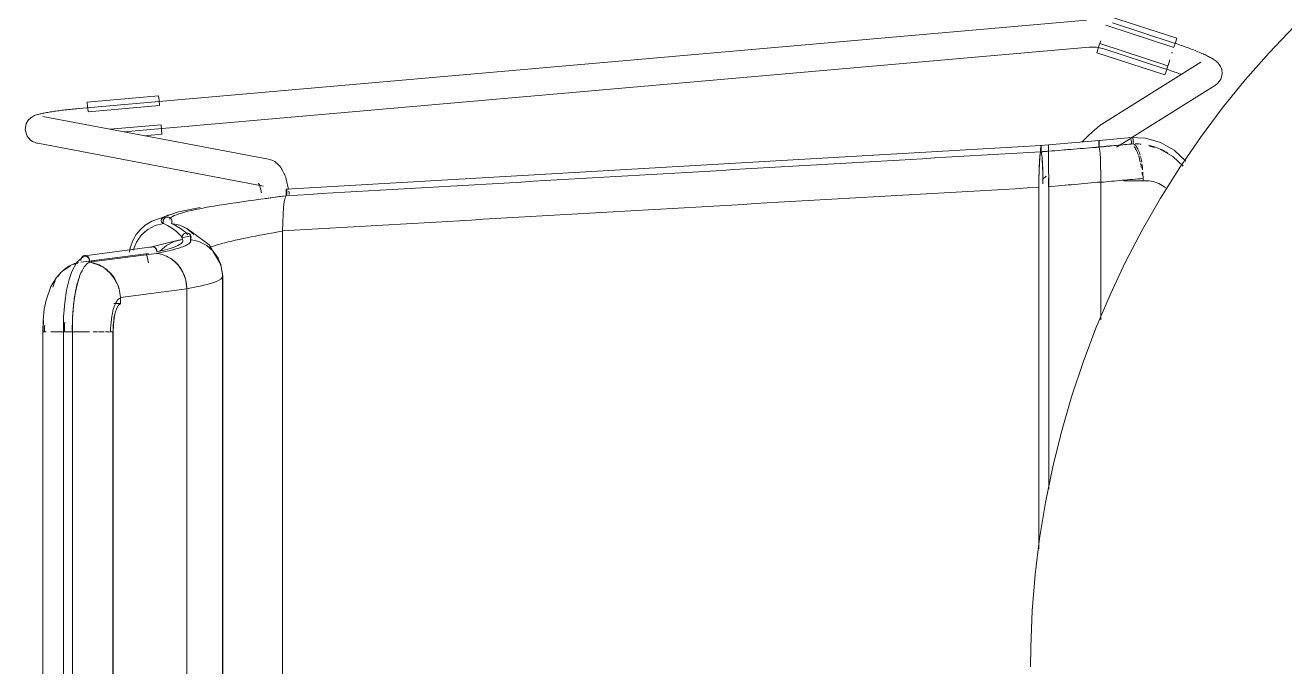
# Model space of a CAD drawing. Header units: millimetres. Extents: x 155927 to 317870, y -36033 to 97293.
# Drawn here: x 166194 to 166749, y 31768 to 32051 of the extents above; entities that cross this region are included whole.
import ezdxf

# ---------------------------------------------------------------- set-up
doc = ezdxf.new("R2010")
doc.units = ezdxf.units.MM
doc.header["$MEASUREMENT"] = 0
doc.layers.add('I-FURN', color=8, linetype='CONTINUOUS', lineweight=9)

msp = doc.modelspace()

# ---------------------------------------------------------------- linework, layer by layer
at = {"layer": 'I-FURN'}
for p, q in [((166671.07, 32054.5), (166701.08, 32044.81)), ((166661.39, 32052.78), (166218.07, 32013.84)), ((166669.77, 32050.46), (166699.77, 32040.77)), ((166699.52, 32042.79), (166672.71, 32051.5)), ((166752.76, 32050), (166741.72, 32038.42)), ((166667.19, 32042.48), (166667.57, 32043.65)), ((166701.08, 32044.81), (166700.45, 32042.86)), ((166237.94, 32003.54), (166662.44, 32040.83)), ((166662.44, 32040.83), (166663.1, 32040.88)), ((166663.1, 32040.88), (166663.76, 32040.9)), ((166663.76, 32040.9), (166664.42, 32040.89)), ((166664.42, 32040.89), (166665.09, 32040.85)), ((166665.09, 32040.85), (166665.74, 32040.79)), ((166665.74, 32040.79), (166666.4, 32040.7)), ((166665.86, 32038.34), (166666.49, 32040.3)), ((166665.86, 32038.34), (166695.86, 32028.66)), ((166666.4, 32040.7), (166667.05, 32040.59)), ((166666.49, 32040.3), (166667.12, 32042.27)), ((166667.05, 32040.59), (166667.7, 32040.45)), ((166697.17, 32032.7), (166667.16, 32042.39)), ((166667.7, 32040.45), (166668.34, 32040.29)), ((166668.34, 32040.29), (166668.98, 32040.09)), ((166668.98, 32040.09), (166669, 32040.09)), ((166669, 32040.09), (166695.82, 32031.37)), ((166698.93, 32038.17), (166699.09, 32038.66)), ((166699.98, 32042.64), (166699.52, 32042.79)), ((166700.45, 32042.86), (166699.81, 32040.89)), ((166700.72, 32042.39), (166699.98, 32042.64)), ((166701.46, 32042.15), (166700.72, 32042.39)), ((166702.19, 32041.9), (166701.46, 32042.15)), ((166702.92, 32041.65), (166702.19, 32041.9)), ((166703.64, 32041.4), (166702.92, 32041.65)), ((166704.36, 32041.14), (166703.64, 32041.4)), ((166705.06, 32040.89), (166704.36, 32041.14)), ((166705.76, 32040.63), (166705.06, 32040.89)), ((166706.45, 32040.38), (166705.76, 32040.63)), ((166707.13, 32040.12), (166706.45, 32040.38)), ((166707.79, 32039.87), (166707.13, 32040.12)), ((166708.45, 32039.62), (166707.79, 32039.87)), ((166709.09, 32039.36), (166708.45, 32039.62)), ((166709.71, 32039.11), (166709.09, 32039.36)), ((166710.32, 32038.86), (166709.71, 32039.11)), ((166710.92, 32038.62), (166710.32, 32038.86)), ((166711.5, 32038.37), (166710.92, 32038.62)), ((166712.06, 32038.13), (166711.5, 32038.37)), ((166712.6, 32037.89), (166712.06, 32038.13)), ((166713.13, 32037.65), (166712.6, 32037.89)), ((166713.64, 32037.42), (166713.13, 32037.65)), ((166714.13, 32037.18), (166713.64, 32037.42)), ((166741.72, 32038.42), (166731.15, 32026.41)), ((166711.68, 32034.3), (166668.09, 32006.99)), ((166697.13, 32032.58), (166696.49, 32030.61)), ((166697.2, 32032.8), (166698, 32035.28)), ((166714.61, 32036.95), (166714.13, 32037.18)), ((166715.06, 32036.72), (166714.61, 32036.95)), ((166715.5, 32036.49), (166715.06, 32036.72)), ((166715.93, 32036.27), (166715.5, 32036.49)), ((166716.34, 32036.03), (166715.93, 32036.27)), ((166716.74, 32035.8), (166716.34, 32036.03)), ((166717.13, 32035.56), (166716.74, 32035.8)), ((166717.52, 32035.3), (166717.13, 32035.56)), ((166717.91, 32035.02), (166717.52, 32035.3)), ((166718.31, 32034.71), (166717.91, 32035.02)), ((166718.74, 32034.34), (166718.31, 32034.71)), ((166719.2, 32033.88), (166718.74, 32034.34)), ((166719.72, 32033.25), (166719.2, 32033.88)), ((166720.29, 32032.34), (166719.72, 32033.25)), ((166720.81, 32030.95), (166720.29, 32032.34)), ((166696.14, 32031.27), (166695.82, 32031.37)), ((166696.49, 32030.61), (166695.86, 32028.66)), ((166696.84, 32031.04), (166696.14, 32031.27)), ((166697.53, 32030.81), (166696.84, 32031.04)), ((166698.21, 32030.58), (166697.53, 32030.81)), ((166698.89, 32030.34), (166698.21, 32030.58)), ((166699.56, 32030.11), (166698.89, 32030.34)), ((166700.23, 32029.87), (166699.56, 32030.11)), ((166700.89, 32029.64), (166700.23, 32029.87)), ((166701.53, 32029.4), (166700.89, 32029.64)), ((166702.17, 32029.17), (166701.53, 32029.4)), ((166702.79, 32028.93), (166702.17, 32029.17)), ((166719.17, 32025.02), (166720.39, 32026.75)), ((166720.39, 32026.75), (166720.98, 32028.98)), ((166720.98, 32028.98), (166720.81, 32030.95)), ((166731.15, 32026.41), (166721.07, 32013.98)), ((166681.28, 32001.09), (166718.05, 32024.13)), ((166719.17, 32025.02), (166718.05, 32024.13)), ((166221.68, 32016.65), (166253.09, 32019.41)), ((166221.85, 32014.61), (166221.68, 32016.65)), ((166253.09, 32019.41), (166253.27, 32017.37)), ((166253.27, 32017.37), (166253.45, 32015.3)), ((166195.92, 32008.87), (166196.83, 32009.72)), ((166196.83, 32009.72), (166197.53, 32010.2)), ((166197.53, 32010.2), (166198.09, 32010.51)), ((166198.09, 32010.51), (166198.56, 32010.72)), ((166198.56, 32010.72), (166198.99, 32010.89)), ((166198.99, 32010.89), (166199.4, 32011.03)), ((166199.4, 32011.03), (166199.79, 32011.16)), ((166199.79, 32011.16), (166200.19, 32011.27)), ((166200.19, 32011.27), (166200.59, 32011.38)), ((166200.59, 32011.38), (166201, 32011.48)), ((166201, 32011.48), (166201.43, 32011.58)), ((166201.43, 32011.58), (166201.87, 32011.68)), ((166201.87, 32011.68), (166202.33, 32011.78)), ((166301.51, 31991.54), (166202.22, 32010.36)), ((166202.33, 32011.78), (166202.81, 32011.88)), ((166202.81, 32011.88), (166203.31, 32011.97)), ((166203.31, 32011.97), (166203.82, 32012.06)), ((166203.82, 32012.06), (166204.35, 32012.16)), ((166204.35, 32012.16), (166204.9, 32012.25)), ((166204.9, 32012.25), (166205.47, 32012.34)), ((166205.47, 32012.34), (166206.06, 32012.44)), ((166206.06, 32012.44), (166206.66, 32012.53)), ((166206.66, 32012.53), (166207.28, 32012.62)), ((166207.28, 32012.62), (166207.92, 32012.71)), ((166207.92, 32012.71), (166208.56, 32012.8)), ((166208.56, 32012.8), (166209.23, 32012.88)), ((166209.23, 32012.88), (166209.9, 32012.97)), ((166209.9, 32012.97), (166210.59, 32013.06)), ((166210.59, 32013.06), (166211.29, 32013.14)), ((166211.29, 32013.14), (166212, 32013.22)), ((166212, 32013.22), (166212.72, 32013.3)), ((166212.72, 32013.3), (166213.44, 32013.38)), ((166213.44, 32013.38), (166214.18, 32013.46)), ((166214.18, 32013.46), (166214.92, 32013.54)), ((166214.92, 32013.54), (166215.66, 32013.61)), ((166215.66, 32013.61), (166216.41, 32013.69)), ((166216.41, 32013.69), (166217.16, 32013.76)), ((166217.16, 32013.76), (166217.91, 32013.82)), ((166217.91, 32013.82), (166218.07, 32013.84)), ((166222.04, 32012.54), (166221.85, 32014.61)), ((166222.05, 32012.42), (166253.46, 32015.18)), ((166721.07, 32013.98), (166711.5, 32001.17)), ((166194.39, 32004.45), (166194.88, 32007.22)), ((166195.23, 32001.7), (166194.39, 32004.45)), ((166194.88, 32007.22), (166195.92, 32008.87)), ((166254.2, 32006.73), (166231.6, 32004.75)), ((166254.21, 32006.61), (166254.39, 32004.54)), ((166254.39, 32004.54), (166254.57, 32002.5)), ((166664.64, 32004.17), (166664.3, 32003.87)), ((166664.96, 32004.46), (166664.64, 32004.17)), ((166665.27, 32004.73), (166664.96, 32004.46)), ((166665.57, 32004.99), (166665.27, 32004.73)), ((166665.85, 32005.23), (166665.57, 32004.99)), ((166666.11, 32005.46), (166665.85, 32005.23)), ((166666.37, 32005.68), (166666.11, 32005.46)), ((166666.61, 32005.88), (166666.37, 32005.68)), ((166666.84, 32006.07), (166666.61, 32005.88)), ((166667.06, 32006.25), (166666.84, 32006.07)), ((166667.28, 32006.42), (166667.06, 32006.25)), ((166667.51, 32006.59), (166667.28, 32006.42)), ((166667.77, 32006.78), (166667.51, 32006.59)), ((166668.09, 32006.99), (166667.77, 32006.78)), ((166195.23, 32001.7), (166196.55, 32000.13)), ((166196.55, 32000.13), (166197.63, 31999.38)), ((166197.63, 31999.38), (166198.43, 31999)), ((166198.43, 31999), (166199.05, 31998.79)), ((166199.05, 31998.79), (166199.57, 31998.65)), ((166199.57, 31998.65), (166199.98, 31998.57)), ((166246.68, 32001.81), (166254.57, 32002.5)), ((166666.83, 31999.74), (166644.62, 31997.92)), ((166659.79, 31999.71), (166659.32, 31999.27)), ((166660.25, 32000.15), (166659.79, 31999.71)), ((166660.7, 32000.57), (166660.25, 32000.15)), ((166661.15, 32000.98), (166660.7, 32000.57)), ((166661.58, 32001.38), (166661.15, 32000.98)), ((166662.01, 32001.78), (166661.58, 32001.38)), ((166662.42, 32002.16), (166662.01, 32001.78)), ((166662.82, 32002.53), (166662.42, 32002.16)), ((166663.21, 32002.88), (166662.82, 32002.53)), ((166663.59, 32003.22), (166663.21, 32002.88)), ((166663.95, 32003.55), (166663.59, 32003.22)), ((166664.3, 32003.87), (166663.95, 32003.55)), ((166666.74, 31998.82), (166666.73, 31998.37)), ((166666.73, 31998.36), (166666.74, 31998.81)), ((166666.75, 31999.2), (166666.74, 31998.82)), ((166666.74, 31998.81), (166666.75, 31999.2)), ((166666.78, 31999.49), (166666.75, 31999.2)), ((166666.75, 31999.2), (166666.78, 31999.49)), ((166666.8, 31999.68), (166666.78, 31999.49)), ((166666.78, 31999.49), (166666.8, 31999.67)), ((166666.83, 31999.74), (166666.8, 31999.68)), ((166666.8, 31999.67), (166666.83, 31999.74)), ((166681.32, 32001.17), (166666.83, 31999.74)), ((166666.83, 31999.74), (166666.85, 31999.67)), ((166666.85, 31999.68), (166666.83, 31999.74)), ((166666.88, 31999.48), (166666.85, 31999.68)), ((166666.9, 31999.19), (166666.88, 31999.48)), ((166666.88, 31999.48), (166666.9, 31999.18)), ((166666.91, 31998.81), (166666.9, 31999.19)), ((166666.9, 31999.18), (166666.91, 31998.8)), ((166666.92, 31998.35), (166666.91, 31998.81)), ((166666.91, 31998.8), (166666.92, 31998.35)), ((166674.46, 31996.82), (166680.91, 32000.86)), ((166680.42, 32001.04), (166687.33, 32000.76)), ((166687.33, 32000.76), (166693.85, 31998.88)), ((166693.85, 31998.88), (166699.86, 31995.49)), ((166711.5, 32001.17), (166702.44, 31987.98)), ((166199.98, 31998.57), (166299.28, 31979.75)), ((166641.27, 31997.64), (166309.36, 31978.35)), ((166640.96, 31993.92), (166640.76, 31992.17)), ((166641.17, 31994.81), (166640.96, 31993.92)), ((166641.16, 31996.26), (166641.15, 31995.77)), ((166641.15, 31995.77), (166641.16, 31995.28)), ((166641.17, 31996.71), (166641.16, 31996.26)), ((166641.16, 31995.28), (166641.17, 31994.81)), ((166641.19, 31997.09), (166641.17, 31996.71)), ((166641.21, 31997.39), (166641.19, 31997.09)), ((166641.24, 31997.57), (166641.21, 31997.39)), ((166641.27, 31997.64), (166641.24, 31997.57)), ((166641.27, 31997.64), (166644.62, 31997.91)), ((166641.29, 31997.57), (166641.27, 31997.64)), ((166641.32, 31997.38), (166641.29, 31997.57)), ((166641.34, 31997.09), (166641.32, 31997.38)), ((166641.36, 31996.71), (166641.34, 31997.09)), ((166641.37, 31996.25), (166641.36, 31996.71)), ((166641.38, 31995.76), (166641.37, 31996.25)), ((166641.37, 31995.27), (166641.38, 31995.76)), ((166641.37, 31994.8), (166641.37, 31995.27)), ((166641.58, 31993.9), (166641.37, 31994.8)), ((166641.77, 31992.14), (166641.58, 31993.9)), ((166644.59, 31992.42), (166644.6, 31994.17)), ((166644.6, 31994.17), (166644.59, 31992.42)), ((166644.63, 31997.85), (166644.62, 31997.92)), ((166644.62, 31997.92), (166644.62, 31997.85)), ((166644.62, 31997.84), (166644.62, 31997.91)), ((166644.62, 31997.91), (166644.63, 31997.85)), ((166644.62, 31997.36), (166644.62, 31997.55)), ((166644.62, 31997.55), (166644.62, 31997.36)), ((166644.62, 31996.98), (166644.62, 31997.36)), ((166644.62, 31997.36), (166644.62, 31996.98)), ((166644.62, 31996.53), (166644.62, 31996.98)), ((166644.62, 31996.98), (166644.62, 31996.53)), ((166644.62, 31996.03), (166644.62, 31996.53)), ((166644.62, 31996.53), (166644.62, 31996.04)), ((166644.62, 31996.04), (166644.62, 31995.54)), ((166644.62, 31995.54), (166644.62, 31996.03)), ((166644.62, 31995.07), (166644.62, 31995.54)), ((166644.62, 31995.54), (166644.62, 31995.07)), ((166644.63, 31997.66), (166644.63, 31997.36)), ((166644.63, 31997.37), (166644.63, 31997.66)), ((166644.63, 31996.99), (166644.63, 31997.37)), ((166644.63, 31997.36), (166644.63, 31996.98)), ((166644.63, 31996.54), (166644.63, 31996.99)), ((166644.63, 31996.98), (166644.63, 31996.53)), ((166644.63, 31996.04), (166644.63, 31996.54)), ((166644.63, 31996.53), (166644.63, 31996.04)), ((166644.63, 31996.04), (166644.63, 31995.55)), ((166644.63, 31995.55), (166644.63, 31996.04)), ((166644.63, 31995.55), (166644.63, 31995.07)), ((166644.63, 31995.08), (166644.63, 31995.55)), ((166644.65, 31994.19), (166644.63, 31995.08)), ((166644.63, 31995.07), (166644.65, 31994.19)), ((166644.65, 31994.19), (166644.66, 31992.44)), ((166644.66, 31992.44), (166644.65, 31994.19)), ((166666.73, 31998.37), (166666.72, 31997.87)), ((166666.72, 31997.87), (166666.73, 31998.36)), ((166666.72, 31997.38), (166666.73, 31996.91)), ((166666.73, 31996.9), (166666.72, 31997.37)), ((166666.93, 31997.86), (166666.92, 31998.35)), ((166666.92, 31998.35), (166666.93, 31997.86)), ((166666.92, 31996.89), (166666.93, 31997.36)), ((166666.93, 31997.36), (166666.92, 31996.89)), ((166666.92, 31996.89), (166667.11, 31996)), ((166667.11, 31996), (166666.92, 31996.89)), ((166666.93, 31997.36), (166666.93, 31997.86)), ((166666.93, 31997.86), (166666.93, 31997.36)), ((166667.11, 31996), (166667.29, 31994.28)), ((166667.29, 31994.26), (166667.11, 31996)), ((166667.29, 31994.27), (166667.44, 31991.83)), ((166667.44, 31991.79), (166667.29, 31994.26)), ((166693.45, 31996.17), (166699.28, 31992.81)), ((166699.86, 31995.49), (166705.01, 31990.75)), ((166301.51, 31991.54), (166302.5, 31991.29)), ((166302.5, 31991.29), (166303.39, 31990.92)), ((166303.39, 31990.92), (166304.18, 31990.48)), ((166304.18, 31990.48), (166304.87, 31990)), ((166304.87, 31990), (166305.47, 31989.49)), ((166305.47, 31989.49), (166305.99, 31988.97)), ((166305.99, 31988.97), (166306.44, 31988.44)), ((166306.44, 31988.44), (166306.84, 31987.91)), ((166306.84, 31987.91), (166307.2, 31987.37)), ((166640.6, 31989.67), (166640.48, 31986.53)), ((166640.76, 31992.17), (166640.6, 31989.67)), ((166641.93, 31989.65), (166641.77, 31992.14)), ((166642.05, 31986.53), (166641.93, 31989.65)), ((166644.57, 31986.8), (166644.58, 31989.92)), ((166644.58, 31989.92), (166644.57, 31986.8)), ((166644.58, 31989.92), (166644.59, 31992.42)), ((166644.59, 31992.42), (166644.58, 31989.92)), ((166644.66, 31992.44), (166644.67, 31989.94)), ((166644.67, 31989.94), (166644.66, 31992.44)), ((166644.67, 31989.94), (166644.68, 31986.81)), ((166644.68, 31986.81), (166644.67, 31989.94)), ((166667.44, 31991.79), (166667.55, 31988.75)), ((166667.56, 31988.69), (166667.44, 31991.79)), ((166667.56, 31988.69), (166667.63, 31985.25)), ((166667.63, 31985.25), (166667.56, 31988.69)), ((166702.44, 31987.98), (166693.92, 31974.44)), ((166699.28, 31992.81), (166703.79, 31988.5)), ((166307.2, 31987.37), (166307.52, 31986.83)), ((166307.52, 31986.83), (166307.81, 31986.3)), ((166307.81, 31986.3), (166308.08, 31985.74)), ((166308.08, 31985.74), (166308.34, 31985.18)), ((166308.34, 31985.18), (166308.57, 31984.61)), ((166308.57, 31984.61), (166308.79, 31984.03)), ((166308.79, 31984.03), (166309, 31983.44)), ((166309, 31983.44), (166309.19, 31982.83)), ((166309.19, 31982.83), (166309.37, 31982.22)), ((166309.37, 31982.22), (166309.55, 31981.59)), ((166640.4, 31982.97), (166640.37, 31979.19)), ((166640.48, 31986.53), (166640.4, 31982.97)), ((166643.54, 31984.15), (166642.01, 31982.67)), ((166642.13, 31982.98), (166642.05, 31986.53)), ((166642.15, 31980.73), (166642.13, 31982.98)), ((166644.56, 31979.46), (166644.56, 31983.24)), ((166644.56, 31983.24), (166644.56, 31979.46)), ((166644.69, 31983.24), (166644.68, 31986.81)), ((166644.68, 31986.8), (166644.69, 31983.24)), ((166644.69, 31983.24), (166644.69, 31979.45)), ((166644.69, 31979.45), (166644.69, 31983.24)), ((166667.63, 31985.16), (166667.66, 31981.51)), ((166667.66, 31981.39), (166667.63, 31985.15)), ((166687.45, 31982.1), (166677.7, 31982.1)), ((166686.21, 31983.09), (166686.21, 31982.04)), ((166297.05, 31980.97), (166297.06, 31980.95)), ((166297.06, 31980.95), (166297.1, 31980.88)), ((166297.1, 31980.88), (166297.15, 31980.79)), ((166297.15, 31980.79), (166297.23, 31980.64)), ((166297.23, 31980.64), (166297.31, 31980.44)), ((166297.31, 31980.44), (166297.41, 31980.21)), ((166297.41, 31980.21), (166297.51, 31979.94)), ((166297.51, 31979.94), (166297.62, 31979.64)), ((166297.62, 31979.64), (166297.72, 31979.3)), ((166297.72, 31979.3), (166297.83, 31978.94)), ((166297.83, 31978.94), (166297.94, 31978.54)), ((166297.94, 31978.54), (166298.05, 31978.12)), ((166298.05, 31978.12), (166298.15, 31977.67)), ((166298.15, 31977.67), (166298.25, 31977.2)), ((166298.25, 31977.2), (166298.35, 31976.71)), ((166309.18, 31977.4), (166309.15, 31976.95)), ((166309.15, 31976.95), (166309.18, 31977.4)), ((166309.15, 31976.95), (166309.15, 31976.45)), ((166309.15, 31976.46), (166309.15, 31976.95)), ((166309.15, 31975.96), (166309.15, 31976.46)), ((166309.15, 31976.45), (166309.15, 31975.95)), ((166309.21, 31977.79), (166309.18, 31977.4)), ((166309.18, 31977.4), (166309.21, 31977.79)), ((166309.21, 31977.79), (166309.25, 31978.09)), ((166309.25, 31978.08), (166309.21, 31977.79)), ((166309.3, 31978.28), (166309.25, 31978.08)), ((166309.25, 31978.09), (166309.3, 31978.28)), ((166309.36, 31978.35), (166309.3, 31978.28)), ((166309.3, 31978.28), (166309.36, 31978.35)), ((166309.41, 31978.29), (166309.36, 31978.35)), ((166309.36, 31978.35), (166309.41, 31978.29)), ((166309.46, 31978.1), (166309.41, 31978.29)), ((166309.41, 31978.29), (166309.46, 31978.11)), ((166309.46, 31978.11), (166309.5, 31977.82)), ((166309.5, 31977.81), (166309.46, 31978.1)), ((166309.5, 31977.82), (166309.54, 31977.44)), ((166309.54, 31977.43), (166309.5, 31977.81)), ((166309.54, 31977.44), (166309.56, 31976.99)), ((166309.56, 31976.98), (166309.54, 31977.43)), ((166309.55, 31981.59), (166309.71, 31980.94)), ((166309.56, 31976.99), (166309.57, 31976.49)), ((166309.57, 31976.49), (166309.56, 31976.98)), ((166309.57, 31975.99), (166309.57, 31976.49)), ((166309.57, 31976.49), (166309.57, 31976)), ((166309.71, 31980.94), (166309.86, 31980.29)), ((166309.86, 31980.29), (166310, 31979.62)), ((166310, 31979.62), (166310.14, 31978.94)), ((166310.14, 31978.94), (166310.26, 31978.25)), ((166310.38, 31977.54), (166310.49, 31976.83)), ((166310.49, 31976.83), (166310.59, 31976.1)), ((166640.37, 31979.19), (166640.37, 31820.09)), ((166640.37, 31820.09), (166640.37, 31979.19)), ((166644.69, 31979.45), (166644.69, 31846.46)), ((166644.69, 31846.46), (166644.69, 31979.45)), ((166667.66, 31920.91), (166667.66, 31981.39)), ((166667.66, 31981.39), (166667.66, 31920.91)), ((166308.09, 31970.37), (166308.4, 31972.84)), ((166308.4, 31972.84), (166308.09, 31970.34)), ((166308.4, 31972.85), (166308.77, 31974.58)), ((166308.77, 31974.58), (166308.4, 31972.84)), ((166308.77, 31974.58), (166309.17, 31975.49)), ((166309.17, 31975.48), (166308.77, 31974.58)), ((166309.17, 31975.49), (166309.15, 31975.96)), ((166309.15, 31975.95), (166309.17, 31975.48)), ((166693.92, 31974.44), (166685.95, 31960.56)), ((166261.78, 31968.34), (166250.06, 31964.35)), ((166255.33, 31965.15), (166255.64, 31965.54)), ((166255.64, 31965.54), (166255.33, 31965.16)), ((166255.64, 31965.54), (166256.04, 31965.84)), ((166256.03, 31965.84), (166255.64, 31965.54)), ((166256.49, 31966.04), (166256.03, 31965.84)), ((166256.04, 31965.84), (166256.49, 31966.04)), ((166256.49, 31966.04), (166256.97, 31966.11)), ((166256.97, 31966.11), (166256.49, 31966.04)), ((166256.97, 31966.11), (166257.46, 31966.05)), ((166257.46, 31966.05), (166256.97, 31966.11)), ((166257.46, 31966.05), (166257.92, 31965.87)), ((166257.92, 31965.87), (166257.46, 31966.05)), ((166257.92, 31965.87), (166258.32, 31965.58)), ((166258.32, 31965.58), (166257.92, 31965.87)), ((166258.32, 31965.58), (166258.64, 31965.2)), ((166258.64, 31965.2), (166258.32, 31965.58)), ((166271.44, 31970.24), (166261.78, 31968.34)), ((166307.7, 31963.77), (166307.85, 31967.24)), ((166307.85, 31967.24), (166307.7, 31963.7)), ((166307.85, 31967.29), (166308.09, 31970.34)), ((166308.09, 31970.34), (166307.85, 31967.24)), ((166245, 31960.54), (166243.22, 31958.38)), ((166247.24, 31962.54), (166245, 31960.54)), ((166248.32, 31960.59), (166245.49, 31958.11)), ((166245.49, 31958.11), (166247.98, 31960.34)), ((166250.06, 31964.35), (166247.24, 31962.54)), ((166251.64, 31962.33), (166248.32, 31960.59)), ((166255.27, 31963.24), (166251.64, 31962.33)), ((166255.06, 31964.21), (166255.14, 31964.7)), ((166255.14, 31964.7), (166255.06, 31964.21)), ((166255.11, 31963.71), (166255.06, 31964.21)), ((166255.06, 31964.21), (166255.1, 31963.71)), ((166255.1, 31963.71), (166255.27, 31963.24)), ((166255.27, 31963.24), (166255.11, 31963.71)), ((166255.33, 31965.16), (166255.14, 31964.7)), ((166255.14, 31964.7), (166255.33, 31965.15)), ((166258.64, 31965.2), (166258.85, 31964.75)), ((166258.85, 31964.75), (166258.64, 31965.2)), ((166258.91, 31963.76), (166258.76, 31963.29)), ((166258.76, 31963.29), (166258.91, 31963.76)), ((166258.76, 31963.29), (166262.37, 31962.5)), ((166262.37, 31962.51), (166258.76, 31963.29)), ((166258.85, 31964.75), (166258.94, 31964.26)), ((166258.94, 31964.26), (166258.85, 31964.75)), ((166258.94, 31964.26), (166258.91, 31963.76)), ((166258.91, 31963.76), (166258.94, 31964.26)), ((166265.69, 31960.86), (166262.37, 31962.51)), ((166262.37, 31962.5), (166265.69, 31960.85)), ((166265.77, 31960.91), (166264.02, 31961.8)), ((166268.53, 31958.46), (166265.69, 31960.86)), ((166265.69, 31960.85), (166268.53, 31958.46)), ((166275.31, 31953.93), (166265.77, 31960.91)), ((166307.64, 31960.01), (166307.7, 31963.7)), ((166307.7, 31963.7), (166307.64, 31959.93)), ((166307.64, 31959.93), (166307.64, 31576.54)), ((166307.64, 31576.54), (166307.64, 31959.93)), ((166685.95, 31960.56), (166678.54, 31946.38)), ((166241.88, 31956.1), (166240.58, 31952.5)), ((166243.22, 31958.38), (166241.88, 31956.1)), ((166243.32, 31955.03), (166241.92, 31951.51)), ((166245.49, 31958.11), (166243.32, 31955.03)), ((166250.18, 31952.95), (166261.79, 31955.92)), ((166259.93, 31955.39), (166256.53, 31953.63)), ((166263.64, 31956.28), (166259.93, 31955.39)), ((166261.79, 31955.92), (166263.66, 31956.25)), ((166267.25, 31957.79), (166263.36, 31956.96)), ((166263.52, 31957.74), (166263.44, 31957.25)), ((166263.44, 31957.24), (166263.52, 31957.73)), ((166263.44, 31957.25), (166263.48, 31956.75)), ((166263.48, 31956.75), (166263.44, 31957.24)), ((166263.64, 31956.28), (166263.48, 31956.75)), ((166263.48, 31956.75), (166263.64, 31956.28)), ((166263.52, 31957.73), (166263.73, 31958.19)), ((166263.72, 31958.19), (166263.52, 31957.74)), ((166264.04, 31958.57), (166263.72, 31958.19)), ((166263.73, 31958.19), (166264.04, 31958.57)), ((166264.44, 31958.87), (166264.04, 31958.57)), ((166264.04, 31958.57), (166264.44, 31958.86)), ((166264.44, 31958.86), (166264.9, 31959.05)), ((166264.9, 31959.05), (166264.44, 31958.87)), ((166264.9, 31959.05), (166265.39, 31959.12)), ((166265.39, 31959.12), (166264.9, 31959.05)), ((166265.39, 31959.12), (166265.88, 31959.05)), ((166265.88, 31959.05), (166265.39, 31959.12)), ((166265.88, 31959.05), (166266.34, 31958.86)), ((166266.34, 31958.87), (166265.88, 31959.05)), ((166266.75, 31958.57), (166266.34, 31958.87)), ((166266.34, 31958.86), (166266.75, 31958.57)), ((166266.75, 31958.57), (166267.06, 31958.19)), ((166267.06, 31958.19), (166266.75, 31958.57)), ((166267.06, 31958.19), (166267.26, 31957.73)), ((166267.26, 31957.74), (166267.06, 31958.19)), ((166267.16, 31955.21), (166267.11, 31958.09)), ((166267.31, 31956.75), (166267.14, 31956.28)), ((166267.15, 31956.28), (166267.31, 31956.75)), ((166270.86, 31955.39), (166267.15, 31956.28)), ((166267.35, 31957.25), (166267.26, 31957.74)), ((166267.26, 31957.73), (166267.34, 31957.24)), ((166267.31, 31956.75), (166267.35, 31957.25)), ((166267.34, 31957.24), (166267.31, 31956.75)), ((166274.26, 31953.63), (166270.86, 31955.39)), ((166270.86, 31955.38), (166274.25, 31953.63)), ((166217.08, 31946.21), (166219.98, 31948.76)), ((166248.61, 31950.12), (166218.92, 31946.27)), ((166250.26, 31952.97), (166220.48, 31949.11)), ((166222.46, 31946.3), (166252.16, 31950.14)), ((166240.58, 31952.5), (166240.35, 31950.73)), ((166247.83, 31949.99), (166248.64, 31945.93)), ((166250.02, 31952.92), (166249.58, 31952.73)), ((166250.49, 31952.98), (166250.02, 31952.92)), ((166250.96, 31952.92), (166250.49, 31952.98)), ((166251.4, 31952.73), (166250.96, 31952.92)), ((166251.78, 31952.43), (166251.4, 31952.73)), ((166252.08, 31952.05), (166251.78, 31952.43)), ((166252.28, 31951.6), (166252.08, 31952.05)), ((166252.35, 31951.11), (166252.28, 31951.6)), ((166252.32, 31950.61), (166252.35, 31951.11)), ((166256.53, 31953.63), (166253.66, 31951.12)), ((166274.25, 31953.63), (166277.12, 31951.12)), ((166277.13, 31951.13), (166274.26, 31953.63)), ((166280.42, 31945.28), (166275.31, 31953.93)), ((166277.12, 31951.12), (166279.29, 31947.99)), ((166279.3, 31947.99), (166277.13, 31951.13)), ((166210.39, 31941.95), (166214.29, 31944.63)), ((166214.29, 31944.63), (166214.49, 31944.73)), ((166214.9, 31942.09), (166217.08, 31946.21)), ((166220.11, 31946.43), (166224.89, 31947.04)), ((166261.67, 31945.02), (166258.93, 31947.51)), ((166263.75, 31941.91), (166261.67, 31945.02)), ((166280.49, 31945.13), (166279.12, 31948.3)), ((166279.29, 31947.99), (166280.66, 31944.42)), ((166280.66, 31944.42), (166279.3, 31947.99)), ((166281.29, 31940.09), (166280.49, 31945.13)), ((166280.66, 31944.42), (166281.13, 31940.63)), ((166281.14, 31940.63), (166280.66, 31944.42)), ((166678.54, 31946.38), (166671.7, 31931.92)), ((166205.71, 31935.6), (166208.1, 31939.48)), ((166208.1, 31939.48), (166210.39, 31941.95)), ((166212.63, 31933.94), (166213.73, 31938.64)), ((166213.73, 31938.64), (166214.9, 31942.09)), ((166218.44, 31940.33), (166217.34, 31936.9)), ((166265.06, 31938.36), (166263.75, 31941.91)), ((166265.54, 31934.59), (166265.06, 31938.36)), ((166281.14, 31940.63), (166281.14, 31595.84)), ((166281.14, 31595.84), (166281.14, 31940.63)), ((166281.29, 31901.18), (166281.29, 31940.09)), ((166203.58, 31929.55), (166205.71, 31935.6)), ((166211.79, 31928.32), (166212.63, 31933.94)), ((166216.37, 31932.46), (166215.78, 31928.45)), ((166217.34, 31936.9), (166216.37, 31932.46)), ((166236.26, 31930.73), (166265.54, 31934.59)), ((166265.54, 31934.59), (166265.54, 31601.88)), ((166265.54, 31601.88), (166265.54, 31934.59)), ((166202.79, 31925.51), (166203.58, 31929.55)), ((166211.3, 31922.2), (166211.79, 31928.32)), ((166215.78, 31928.45), (166215.25, 31921.89)), ((166236.33, 31928.01), (166233.32, 31928.01)), ((166234.68, 31926.02), (166235.47, 31927.38)), ((166235.47, 31927.38), (166236.33, 31928.01)), ((166236.33, 31928.01), (166236.26, 31930.73)), ((166671.7, 31931.92), (166665.45, 31917.19)), ((166202.28, 31920.69), (166202.79, 31925.51)), ((166211.21, 31915.66), (166211.3, 31922.2)), ((166215.25, 31921.89), (166215.17, 31915.66)), ((166233.18, 31918.7), (166233.5, 31921.55)), ((166233.5, 31921.55), (166234.01, 31924.04)), ((166234.01, 31924.04), (166234.68, 31926.02)), ((166202.17, 31915.66), (166202.28, 31920.69)), ((166202.34, 31915.66), (166202.17, 31915.66)), ((166202.17, 31915.66), (166202.17, 31620.81)), ((166202.19, 31915.66), (166203.66, 31915.66)), ((166205.69, 31915.66), (166208.27, 31915.66)), ((166211.45, 31915.66), (166208.43, 31915.66)), ((166208.44, 31915.66), (166211.45, 31915.66)), ((166211.21, 31915.66), (166211.21, 31620.81)), ((166211.21, 31915.66), (166215.16, 31915.66)), ((166211.28, 31915.66), (166211.21, 31915.66)), ((166211.47, 31915.66), (166211.28, 31915.66)), ((166211.78, 31915.66), (166211.47, 31915.66)), ((166212.17, 31915.66), (166211.78, 31915.66)), ((166212.62, 31915.66), (166212.17, 31915.66)), ((166213.11, 31915.66), (166212.62, 31915.66)), ((166213.61, 31915.66), (166213.11, 31915.66)), ((166214.09, 31915.66), (166213.61, 31915.66)), ((166214.51, 31915.66), (166214.09, 31915.66)), ((166214.84, 31915.66), (166214.51, 31915.66)), ((166215.06, 31915.66), (166214.84, 31915.66)), ((166215.16, 31915.66), (166215.06, 31915.66)), ((166218.95, 31915.66), (166215.14, 31915.66)), ((166215.14, 31915.66), (166218.95, 31915.66)), ((166215.17, 31620.81), (166215.17, 31915.66)), ((166219.15, 31915.66), (166222.71, 31915.66)), ((166224.33, 31915.66), (166226.18, 31915.66)), ((166226.7, 31915.66), (166229.16, 31915.66)), ((166229.75, 31915.66), (166231.48, 31915.66)), ((166233.01, 31915.66), (166233.01, 31620.81)), ((166233.07, 31915.66), (166233.18, 31918.7)), ((166233.07, 31620.81), (166233.07, 31915.66)), ((166665.45, 31917.19), (166659.79, 31902.23)), ((166281.29, 31596.38), (166281.29, 31901.18)), ((166659.79, 31902.23), (166654.73, 31887.05)), ((166654.73, 31887.05), (166650.28, 31871.68)), ((166650.28, 31871.68), (166646.46, 31856.15)), ((166646.46, 31856.15), (166643.25, 31840.47)), ((166643.25, 31840.47), (166640.68, 31824.68)), ((166640.68, 31824.68), (166638.74, 31808.8)), ((166638.74, 31808.8), (166637.43, 31792.86)), ((166637.43, 31792.86), (166636.77, 31776.87)), ((166636.77, 31776.87), (166636.68, 31768.23))]:
    msp.add_line(p, q, dxfattribs=at)
for centre, major_axis, ratio, start_param, end_param in [((166250.49, 31951.02), (0, 1.96), 0.955139, 4.501447, 6.790779), ((166250.47, 31934.46), (0, 15.78), 0.955139, 5.929149, 6.170649), ((166250.47, 31934.46), (0, 15.78), 0.955139, 5.687432, 5.928979), ((166250.47, 31934.46), (0, 15.78), 0.955139, 4.720632, 5.68731), ((166206.45, 31915.66), (0, 12.4), 0.287441, 1.332781, 1.570796), ((166217.92, 31915.66), (-15.75, 0), 0.000004, 3.431839, 3.614078)]:
    msp.add_ellipse(centre, major_axis=major_axis, ratio=ratio, start_param=start_param, end_param=end_param, dxfattribs=at)
for points, knots in [([(166681.14, 31998.23), (166681.15, 31998.45), (166681.14, 31998.94), (166681.06, 31999.69), (166680.91, 32000.35), (166680.73, 32000.79), (166680.61, 32000.94), (166680.57, 32000.98)], [-1, -1, -1, -1, -0.90625, -0.8125, -0.71875, -0.625, -0.5625, -0.5625, -0.5625, -0.5625]), ([(166681.47, 32001.12), (166681.49, 32001.1), (166681.54, 32001.05), (166681.61, 32000.95), (166681.71, 32000.75), (166681.81, 32000.43), (166681.89, 32000.04), (166681.92, 31999.68), (166681.94, 31999.31), (166681.93, 31998.86), (166681.9, 31998.51), (166681.87, 31998.33)], [0.5555556, 0.5555556, 0.5555556, 0.5555556, 0.5833333, 0.6180556, 0.6527778, 0.7222222, 0.7916667, 0.8263889, 0.8611111, 0.9305556, 1, 1, 1, 1]), ([(166640.37, 31979.19), (166640.37, 31980.46), (166640.39, 31983.01), (166640.47, 31986.61), (166640.59, 31989.78), (166640.81, 31993.14), (166641.02, 31994.53), (166641.17, 31994.81)], [-1, -1, -1, -1, -0.833333, -0.666667, -0.5, -0.333333, 0, 0, 0, 0]), ([(166641.17, 31994.81), (166641.16, 31995.03), (166641.15, 31995.52), (166641.16, 31996.15), (166641.17, 31996.62), (166641.18, 31997.03), (166641.21, 31997.48), (166641.25, 31997.64), (166641.27, 31997.64)], [-1, -1, -1, -1, -0.90625, -0.8125, -0.765625, -0.71875, -0.625, -0.501507, -0.501507, -0.501507, -0.501507]), ([(166641.27, 31997.64), (166641.28, 31997.64), (166641.31, 31997.5), (166641.34, 31997.11), (166641.36, 31996.72), (166641.37, 31996.26), (166641.38, 31995.77), (166641.38, 31995.26), (166641.37, 31994.95), (166641.37, 31994.8)], [-0.5, -0.5, -0.5, -0.5, -0.375, -0.3125, -0.25, -0.1875, -0.125, -0.0625, 0, 0, 0, 0]), ([(166641.37, 31994.8), (166641.51, 31994.51), (166641.72, 31993.12), (166641.94, 31989.76), (166642.06, 31986.61), (166642.13, 31983.5), (166642.15, 31981.49), (166642.16, 31980.72)], [-1, -1, -1, -1, -0.6666667, -0.5, -0.3333333, -0.1666667, -0.0664381, -0.0664381, -0.0664381, -0.0664381]), ([(166688.56, 31997.73), (166690.64, 31997.28), (166693.6, 31996.31), (166696.26, 31994.75), (166697.06, 31994.22)], [-0.8210019, -0.8210019, -0.8210019, -0.8210019, -0.6666667, -0.5975811, -0.5975811, -0.5975811, -0.5975811]), ([(166686.21, 31982.04), (166688.59, 31982.26), (166692.2, 31981.63), (166695.19, 31979.7), (166696.1, 31978.94)], [0, 0, 0, 0, 0.3333333, 0.5, 0.5, 0.5, 0.5]), ([(166309.17, 31975.48), (166301.62, 31974.47), (166286.41, 31972.43), (166267.97, 31969.39), (166259.67, 31966.95), (166258.07, 31965.52), (166257.87, 31965.12)], [0, 0, 0, 0, 0.25, 0.5, 0.75, 0.8499412, 0.8499412, 0.8499412, 0.8499412]), ([(166257.69, 31967.09), (166256.97, 31966.83), (166253.95, 31965.54), (166253.71, 31964.26), (166255.27, 31963.24)], [0.6866019, 0.6866019, 0.6866019, 0.6866019, 0.75, 1, 1, 1, 1]), ([(166255.27, 31963.24), (166257.67, 31962.08), (166261.1, 31959.98), (166262.89, 31957.89), (166263.36, 31956.96)], [0, 0, 0, 0, 0.5, 0.9025379, 0.9025379, 0.9025379, 0.9025379]), ([(166258.76, 31963.29), (166261.16, 31962.12), (166263.82, 31960.49), (166265.49, 31958.87), (166265.89, 31958.41)], [0, 0, 0, 0, 0.5, 0.696307, 0.696307, 0.696307, 0.696307]), ([(166275.37, 31952.64), (166276.51, 31953.12), (166280.76, 31954.58), (166291.47, 31957.02), (166302.25, 31958.96), (166307.64, 31959.93)], [0.375, 0.375, 0.375, 0.375, 0.5, 0.75, 1, 1, 1, 1]), ([(166263.64, 31956.28), (166264.19, 31955.25), (166262.45, 31953.44), (166255.97, 31951.62), (166252.26, 31950.83)], [0, 0, 0, 0, 0.5, 0.8877852, 0.8877852, 0.8877852, 0.8877852]), ([(166222.46, 31946.3), (166222.52, 31946.44), (166222.59, 31946.65), (166222.63, 31946.93), (166222.65, 31947.22), (166222.61, 31947.51), (166222.53, 31947.8), (166222.42, 31948.07), (166222.22, 31948.39), (166221.91, 31948.71), (166221.54, 31948.94), (166221.19, 31949.08), (166220.87, 31949.13), (166220.6, 31949.13), (166220.34, 31949.1), (166220.09, 31949.02), (166219.84, 31948.91), (166219.54, 31948.72), (166219.23, 31948.39), (166219.02, 31948), (166218.92, 31947.64), (166218.88, 31947.38), (166218.88, 31947.22), (166218.88, 31947.15)], [0, 0, 0, 0, 0.0555556, 0.0833333, 0.1111111, 0.1666667, 0.1944444, 0.2222222, 0.2777778, 0.3333333, 0.3888889, 0.4444444, 0.4791667, 0.5138889, 0.5486111, 0.5833333, 0.6180556, 0.6527778, 0.7222222, 0.7916667, 0.8263889, 0.8611111, 0.8888889, 0.8888889, 0.8888889, 0.8888889]), ([(166218.89, 31947.05), (166218.9, 31947.22), (166218.94, 31947.51), (166219.08, 31947.89), (166219.34, 31948.31), (166219.86, 31948.76), (166220.72, 31949.02), (166221.51, 31948.79), (166222.04, 31948.39), (166222.36, 31948.01), (166222.5, 31947.7), (166222.55, 31947.54)], [-0.875, -0.875, -0.875, -0.875, -0.8125, -0.765625, -0.71875, -0.625, -0.5, -0.375, -0.3125, -0.25, -0.1875, -0.1875, -0.1875, -0.1875]), ([(166217.8, 31946.08), (166217.04, 31945.92), (166215.13, 31945.36), (166212.27, 31943.8), (166210.09, 31941.79), (166209.08, 31940.41), (166208.81, 31940.01)], [0.0592823, 0.0592823, 0.0592823, 0.0592823, 0.1666667, 0.3333333, 0.5, 0.565028, 0.565028, 0.565028, 0.565028]), ([(166229.52, 31943.33), (166231.49, 31941.91), (166233.93, 31939.01), (166235.47, 31935.51), (166235.71, 31934.26)], [-0.6569745, -0.6569745, -0.6569745, -0.6569745, -0.3333333, -0.1666667, -0.1666667, -0.1666667, -0.1666667]), ([(166265.54, 31934.59), (166271.27, 31935.6), (166278.91, 31937.43), (166281.29, 31939.26), (166281.29, 31940.09)], [0, 0, 0, 0, 0.5, 0.9107154, 0.9107154, 0.9107154, 0.9107154])]:
    msp.add_open_spline(points, degree=3, knots=knots, dxfattribs=at)
for points in [[(166309.17, 31975.49), (166364.4, 31978.71), (166475, 31985.15), (166585.76, 31991.59), (166641.17, 31994.81)], [(166644.63, 31995.07), (166644.05, 31995.03), (166642.9, 31994.94), (166641.74, 31994.85), (166641.17, 31994.81)], [(166644.62, 31995.07), (166644.08, 31995.02), (166642.99, 31994.93), (166641.91, 31994.84), (166641.37, 31994.8)], [(166644.63, 31995.08), (166648.35, 31995.38), (166655.79, 31995.98), (166663.21, 31996.59), (166666.92, 31996.89)], [(166650.94, 31995.59), (166651.35, 31995.63), (166651.76, 31995.66), (166652.17, 31995.7)], [(166655.78, 31996), (166659.44, 31996.3), (166663.09, 31996.6), (166666.73, 31996.9)], [(166673.14, 31997.54), (166671.01, 31997.33), (166668.88, 31997.12), (166666.73, 31996.91)], [(166681.87, 31998.33), (166679.43, 31998.09), (166674.48, 31997.61), (166669.44, 31997.13), (166666.92, 31996.89)], [(166681.87, 31998.33), (166682.23, 31998.19), (166682.58, 31997.95), (166682.92, 31997.57)], [(166683.18, 31995.75), (166682.87, 31996.38), (166682.55, 31996.78), (166682.23, 31997.11)], [(166683.94, 31998.24), (166683.53, 31998.26), (166683.11, 31998.27), (166682.7, 31998.26)], [(166683, 31997.47), (166683.37, 31997.05), (166683.71, 31996.47), (166684.04, 31995.78)], [(166684.15, 31993.32), (166683.88, 31994.13), (166683.6, 31994.94), (166683.3, 31995.5)], [(166683.41, 31998.3), (166684.06, 31998.29), (166684.72, 31998.26), (166685.37, 31998.21)], [(166684.24, 31995.33), (166684.49, 31994.74), (166684.72, 31994.08), (166684.93, 31993.35)], [(166691.27, 31996.66), (166690.56, 31996.93), (166689.84, 31997.11), (166689.1, 31997.23)], [(166684.99, 31990.28), (166684.78, 31991.2), (166684.55, 31992.15), (166684.3, 31992.99)], [(166685.11, 31992.68), (166685.3, 31991.94), (166685.45, 31991.13), (166685.61, 31990.3)], [(166685.53, 31987.62), (166685.41, 31988.31), (166685.28, 31988.96), (166685.14, 31989.62)], [(166685.74, 31989.45), (166685.86, 31988.6), (166685.98, 31987.72), (166686.04, 31986.81)], [(166686.21, 31983.09), (166683.18, 31982.83), (166677.04, 31982.29), (166670.79, 31981.7), (166667.66, 31981.39)], [(166685.97, 31984.5), (166685.92, 31984.98), (166685.86, 31985.45), (166685.79, 31985.92)], [(166686.11, 31985.89), (166686.17, 31984.97), (166686.2, 31984.05), (166686.21, 31983.09)], [(166686.21, 31982.04), (166686.71, 31982.09), (166687.22, 31982.11), (166687.73, 31982.1)], [(166473.88, 31969.6), (166529.34, 31972.8), (166584.85, 31975.99), (166640.37, 31979.19)], [(166644.69, 31979.45), (166648.52, 31979.79), (166652.35, 31980.14), (166656.18, 31980.48)], [(166656.18, 31980.48), (166660.01, 31980.83), (166663.83, 31981.17), (166667.66, 31981.51)], [(166309.16, 31975.47), (166306.1, 31975.08), (166303, 31974.7), (166299.95, 31974.31)], [(166307.64, 31960.01), (166363, 31963.21), (166418.42, 31966.4), (166473.88, 31969.6)], [(166267.14, 31956.28), (166267.69, 31955.25), (166265.73, 31953.21), (166257.66, 31951.16), (166252.16, 31950.14)], [(166215.14, 31915.66), (166215.1, 31918.01), (166215.17, 31922.66), (166215.8, 31929.52), (166216.91, 31935.66), (166218.44, 31940.73), (166220.34, 31944.43), (166221.74, 31945.74), (166222.47, 31946.09)], [(166215.58, 31945.21), (166216.21, 31945.45), (166216.86, 31945.61), (166217.52, 31945.75)], [(166236.26, 31930.73), (166236.22, 31932.02), (166235.86, 31934.53), (166234.45, 31938.13), (166232.26, 31941.27), (166229.42, 31943.8), (166226.08, 31945.57), (166223.7, 31946.15), (166222.46, 31946.3)], [(166222.64, 31947.05), (166222.65, 31946.89), (166222.65, 31946.72), (166222.62, 31946.56)], [(166223.98, 31945.83), (166225.36, 31945.52), (166226.73, 31945.02), (166227.99, 31944.32)], [(166207.65, 31938.05), (166207.22, 31937.16), (166206.82, 31936.24), (166206.58, 31935.27)], [(166281.29, 31940.09), (166281.29, 31940.27), (166281.24, 31940.45), (166281.13, 31940.63)], [(166231.95, 31915.66), (166232, 31919.45), (166232.97, 31926.85), (166235.14, 31930.23), (166236.25, 31930.48)], [(166233.96, 31924.04), (166233.41, 31921.99), (166233.13, 31919.27), (166233.04, 31916.5)], [(166202.26, 31915.66), (166202.26, 31917.37), (166202.33, 31919.05), (166202.48, 31920.63)], [(166211.74, 31915.66), (166211.72, 31917.09), (166211.72, 31918.51), (166211.76, 31919.92)]]:
    msp.add_open_spline(points, degree=3, dxfattribs=at)

doc.saveas('drawing.dxf')
